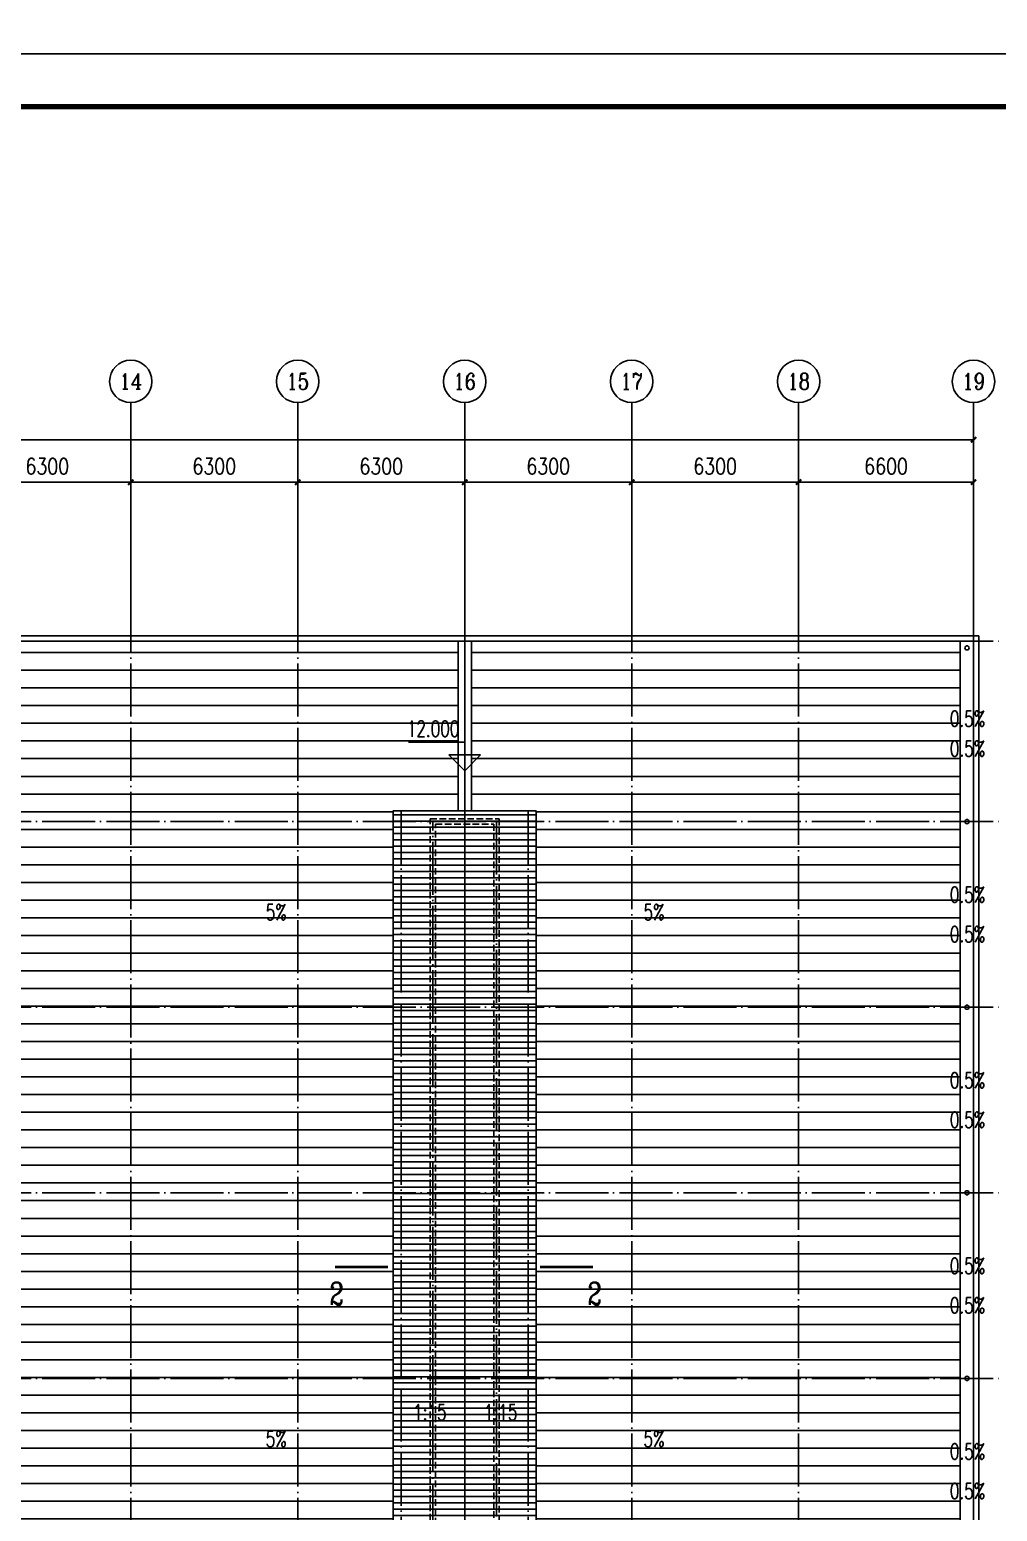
# Model space of a CAD drawing. Extents: x -21908402 to 2288787, y 79687 to 5079726.
# Drawn here: x 2198692 to 2235210, y 262318 to 318196 of the extents above; entities that cross this region are included whole.
import ezdxf
from ezdxf.enums import TextEntityAlignment as Align

# ---------------------------------------------------------------- set-up
doc = ezdxf.new("R2010")
doc.units = 0
doc.header["$LTSCALE"] = 1000
doc.linetypes.add('DASH', pattern=[0.35, 0.25, -0.1])
doc.linetypes.add('DOTE', pattern=[2.42, 2, -0.2, 0.02, -0.2])
doc.layers.get('0').update_dxf_attribs({"linetype": 'CONTINUOUS'})
doc.layers.get('DEFPOINTS').update_dxf_attribs({"linetype": 'CONTINUOUS'})
for name, color, linetype in [('AXIS', 3, 'CONTINUOUS'), ('AXIS_TEXT', 7, 'CONTINUOUS'), ('DIM_ELEV', 3, 'CONTINUOUS'), ('DIM_SYMB', 3, 'CONTINUOUS'), ('DOTE', 1, 'DOTE'), ('PUB_TEXT', 7, 'CONTINUOUS'), ('PUB_TITLE', 4, 'CONTINUOUS'), ('填充', 8, 'CONTINUOUS')]:
    doc.layers.add(name, color=color, linetype=linetype)
doc.styles.add('_TCH_AXIS', font='COMPLEX', dxfattribs={"bigfont": 'GBCBIG'})
doc.styles.add('_TCH_DIM', font='SIMPLEX', dxfattribs={"bigfont": 'GBCBIG'})
doc.styles.add('_TCH_LABEL', font='COMPLEX', dxfattribs={"bigfont": 'GBCBIG'})
doc.styles.add('COMPLEX', font='COMPLEX')
doc.styles.add('DIM_FONT', font='simplex.shx', dxfattribs={"width": 0.8})
doc.dimstyles.new('DIMN200', dxfattribs={"dimscale": 2, "dimtxt": 300, "dimasz": 100, "dimexe": 250, "dimexo": 300, "dimgap": 150, "dimtad": 1, "dimdec": 0, "dimzin": 0, "dimtxsty": 'DIM_FONT', "dimblk": 'ARCHTICK', "dimcen": 0.09, "dimclrt": 7, "dimazin": 3, "dimtfac": 1, "dimtdec": 0, "dimtix": 1, "dimtmove": 0, "dimatfit": 3, "dimtolj": 1, "dimtzin": 0})

# ---------------------------------------------------------------- blocks, each defined once
blk = doc.blocks.new('YS')
for centre in [(2120529, 294882), (2120529, 288330), (2120529, 281330), (2120529, 274330), (2120529, 267330)]:
    blk.add_circle(centre, 80)
at = {"layer": 'DIM_SYMB'}
for points in [[(2120562, 292716, 0, 0, 0), (2120562, 293907, 160, 0, 0), (2120562, 294507, 0, 0, 0)], [(2120562, 290576, 0, 0, 0), (2120562, 289304, 160, 0, 0), (2120562, 288704, 0, 0, 0)], [(2120562, 286083, 0, 0, 0), (2120562, 287355, 160, 0, 0), (2120562, 287955, 0, 0, 0)], [(2120562, 283576, 0, 0, 0), (2120562, 282304, 160, 0, 0), (2120562, 281704, 0, 0, 0)], [(2120562, 279083, 0, 0, 0), (2120562, 280355, 160, 0, 0), (2120562, 280955, 0, 0, 0)], [(2120562, 276576, 0, 0, 0), (2120562, 275304, 160, 0, 0), (2120562, 274704, 0, 0, 0)], [(2120562, 272083, 0, 0, 0), (2120562, 273355, 160, 0, 0), (2120562, 273955, 0, 0, 0)], [(2120562, 269576, 0, 0, 0), (2120562, 268304, 160, 0, 0), (2120562, 267704, 0, 0, 0)], [(2120562, 265083, 0, 0, 0), (2120562, 266355, 160, 0, 0), (2120562, 266955, 0, 0, 0)], [(2120562, 262576, 0, 0, 0), (2120562, 261304, 160, 0, 0), (2120562, 260704, 0, 0, 0)]]:
    blk.add_lwpolyline(points, format="xyseb", dxfattribs=at)
at = {"layer": 'PUB_TEXT', "style": '_TCH_DIM', "width": 0.705882}
for p in [(2119882, 291911), (2119882, 290786), (2119882, 285278), (2119882, 283786), (2119882, 278278), (2119882, 276786), (2119882, 271278), (2119882, 269786), (2119882, 264278), (2119882, 262786)]:
    blk.add_text('0.5%%%', height=595, dxfattribs=at).set_placement(p)
blk = doc.blocks.new('_ARCHTICK')
at = {"color": 0, "linetype": 'BYBLOCK', "const_width": 0.4}
blk.add_lwpolyline([(-0.5, -0.5), (0.5, 0.5)], dxfattribs=at)
blk = doc.blocks.new('*D538')
at = {"layer": 'AXIS', "color": 0}
for p, q in [((2196210, 296730), (2196210, 301630)), ((2202510, 296730), (2202510, 301630)), ((2196210, 301130), (2202510, 301130))]:
    blk.add_line(p, q, dxfattribs=at)
at = {"layer": 'DEFPOINTS', "color": 0}
for p in [(2202510, 301130), (2196210, 296130), (2202510, 296130)]:
    blk.add_point(p, dxfattribs=at)
at = {"layer": 'AXIS', "color": 0, "xscale": 200, "yscale": 200, "zscale": 200, "rotation": 180}
blk.add_blockref('_ARCHTICK', (2196210, 301130), dxfattribs=at)
at = {"layer": 'AXIS', "color": 0, "xscale": 200, "yscale": 200, "zscale": 200}
blk.add_blockref('_ARCHTICK', (2202510, 301130), dxfattribs=at)
at = {"layer": 'AXIS', "color": 7, "insert": (2199360, 301730), "char_height": 600, "attachment_point": 5, "style": 'DIM_FONT'}
blk.add_mtext('\\A1;6300', dxfattribs=at)
blk = doc.blocks.new('*D539')
at = {"layer": 'AXIS', "color": 0}
for p, q in [((2202510, 296730), (2202510, 301630)), ((2208810, 296730), (2208810, 301630)), ((2202510, 301130), (2208810, 301130))]:
    blk.add_line(p, q, dxfattribs=at)
at = {"layer": 'DEFPOINTS', "color": 0}
for p in [(2208810, 301130), (2202510, 296130), (2208810, 296130)]:
    blk.add_point(p, dxfattribs=at)
at = {"layer": 'AXIS', "color": 0, "xscale": 200, "yscale": 200, "zscale": 200, "rotation": 180}
blk.add_blockref('_ARCHTICK', (2202510, 301130), dxfattribs=at)
at = {"layer": 'AXIS', "color": 0, "xscale": 200, "yscale": 200, "zscale": 200}
blk.add_blockref('_ARCHTICK', (2208810, 301130), dxfattribs=at)
at = {"layer": 'AXIS', "color": 7, "insert": (2205660, 301730), "char_height": 600, "attachment_point": 5, "style": 'DIM_FONT'}
blk.add_mtext('\\A1;6300', dxfattribs=at)
blk = doc.blocks.new('*D540')
at = {"layer": 'AXIS', "color": 0}
for p, q in [((2208810, 296730), (2208810, 301630)), ((2215110, 296730), (2215110, 301630)), ((2208810, 301130), (2215110, 301130))]:
    blk.add_line(p, q, dxfattribs=at)
at = {"layer": 'DEFPOINTS', "color": 0}
for p in [(2215110, 301130), (2208810, 296130), (2215110, 296130)]:
    blk.add_point(p, dxfattribs=at)
at = {"layer": 'AXIS', "color": 0, "xscale": 200, "yscale": 200, "zscale": 200, "rotation": 180}
blk.add_blockref('_ARCHTICK', (2208810, 301130), dxfattribs=at)
at = {"layer": 'AXIS', "color": 0, "xscale": 200, "yscale": 200, "zscale": 200}
blk.add_blockref('_ARCHTICK', (2215110, 301130), dxfattribs=at)
at = {"layer": 'AXIS', "color": 7, "insert": (2211960, 301730), "char_height": 600, "attachment_point": 5, "style": 'DIM_FONT'}
blk.add_mtext('\\A1;6300', dxfattribs=at)
blk = doc.blocks.new('*D541')
at = {"layer": 'AXIS', "color": 0}
for p, q in [((2215110, 296730), (2215110, 301630)), ((2221410, 296730), (2221410, 301630)), ((2215110, 301130), (2221410, 301130))]:
    blk.add_line(p, q, dxfattribs=at)
at = {"layer": 'DEFPOINTS', "color": 0}
for p in [(2221410, 301130), (2215110, 296130), (2221410, 296130)]:
    blk.add_point(p, dxfattribs=at)
at = {"layer": 'AXIS', "color": 0, "xscale": 200, "yscale": 200, "zscale": 200, "rotation": 180}
blk.add_blockref('_ARCHTICK', (2215110, 301130), dxfattribs=at)
at = {"layer": 'AXIS', "color": 0, "xscale": 200, "yscale": 200, "zscale": 200}
blk.add_blockref('_ARCHTICK', (2221410, 301130), dxfattribs=at)
at = {"layer": 'AXIS', "color": 7, "insert": (2218260, 301730), "char_height": 600, "attachment_point": 5, "style": 'DIM_FONT'}
blk.add_mtext('\\A1;6300', dxfattribs=at)
blk = doc.blocks.new('*D542')
at = {"layer": 'AXIS', "color": 0}
for p, q in [((2221410, 296730), (2221410, 301630)), ((2227710, 296730), (2227710, 301630)), ((2221410, 301130), (2227710, 301130))]:
    blk.add_line(p, q, dxfattribs=at)
at = {"layer": 'DEFPOINTS', "color": 0}
for p in [(2227710, 301130), (2221410, 296130), (2227710, 296130)]:
    blk.add_point(p, dxfattribs=at)
at = {"layer": 'AXIS', "color": 0, "xscale": 200, "yscale": 200, "zscale": 200, "rotation": 180}
blk.add_blockref('_ARCHTICK', (2221410, 301130), dxfattribs=at)
at = {"layer": 'AXIS', "color": 0, "xscale": 200, "yscale": 200, "zscale": 200}
blk.add_blockref('_ARCHTICK', (2227710, 301130), dxfattribs=at)
at = {"layer": 'AXIS', "color": 7, "insert": (2224560, 301730), "char_height": 600, "attachment_point": 5, "style": 'DIM_FONT'}
blk.add_mtext('\\A1;6300', dxfattribs=at)
blk = doc.blocks.new('*D543')
at = {"layer": 'AXIS', "color": 0}
for p, q in [((2227710, 296730), (2227710, 301630)), ((2234310, 296730), (2234310, 301630)), ((2227710, 301130), (2234310, 301130))]:
    blk.add_line(p, q, dxfattribs=at)
at = {"layer": 'DEFPOINTS', "color": 0}
for p in [(2234310, 301130), (2227710, 296130), (2234310, 296130)]:
    blk.add_point(p, dxfattribs=at)
at = {"layer": 'AXIS', "color": 0, "xscale": 200, "yscale": 200, "zscale": 200, "rotation": 180}
blk.add_blockref('_ARCHTICK', (2227710, 301130), dxfattribs=at)
at = {"layer": 'AXIS', "color": 0, "xscale": 200, "yscale": 200, "zscale": 200}
blk.add_blockref('_ARCHTICK', (2234310, 301130), dxfattribs=at)
at = {"layer": 'AXIS', "color": 7, "insert": (2231010, 301730), "char_height": 600, "attachment_point": 5, "style": 'DIM_FONT'}
blk.add_mtext('\\A1;6600', dxfattribs=at)
blk = doc.blocks.new('*D544')
at = {"layer": 'AXIS', "color": 0}
for p, q in [((2120310, 296730), (2120310, 303230)), ((2234310, 296730), (2234310, 303230)), ((2120310, 302730), (2234310, 302730))]:
    blk.add_line(p, q, dxfattribs=at)
at = {"layer": 'DEFPOINTS', "color": 0}
for p in [(2234310, 302730), (2120310, 296130), (2234310, 296130)]:
    blk.add_point(p, dxfattribs=at)
at = {"layer": 'AXIS', "color": 0, "xscale": 200, "yscale": 200, "zscale": 200, "rotation": 180}
blk.add_blockref('_ARCHTICK', (2120310, 302730), dxfattribs=at)
at = {"layer": 'AXIS', "color": 0, "xscale": 200, "yscale": 200, "zscale": 200}
blk.add_blockref('_ARCHTICK', (2234310, 302730), dxfattribs=at)
at = {"layer": 'AXIS', "color": 7, "insert": (2177310, 303330), "char_height": 600, "attachment_point": 5, "style": 'DIM_FONT'}
blk.add_mtext('\\A1;114000', dxfattribs=at)
blk = doc.blocks.new('_AXISO')
blk.add_circle((0, 0), 0.5)
at = {"layer": 'AXIS_TEXT', "style": 'COMPLEX', "width": 1.041667}
blk.add_attdef('A', text='', height=0.56, dxfattribs=at).set_placement((-0.25, -0.28), (0.25, -0.28), align=Align.FIT)

msp = doc.modelspace()

# ---------------------------------------------------------------- hatches: boundary and pattern name
h = msp.add_hatch()
h.set_pattern_fill('ANSI31', color=250, scale=150, angle=-45, style=0)
h.set_pattern_definition([(360, (1965482.36, 2109532.02), (9e-14, 238.125), [])])
h.paths.add_polyline_path([(2217810, 288729.6), (2217810, 231929.6), (2212410, 231929.6), (2212410, 288729.6)])
at = {"layer": '填充'}
h = msp.add_hatch(dxfattribs=at)
h.set_pattern_fill('LINE', color=256, scale=700, style=0)
h.set_pattern_definition([(0, (0, 0), (0, 666.75), [])])
h.paths.add_polyline_path([(2174610, 288729.6), (2177060, 288729.6), (2177060, 295129.6), (2158810, 295129.6), (2158810, 225529.6), (2177060, 225529.6), (2177060, 231929.6), (2174610, 231929.6)])
h.paths.add_polyline_path([(2195810, 295129.6), (2177560, 295129.6), (2177560, 288729.6), (2180010, 288729.6), (2180010, 231929.6), (2177560, 231929.6), (2177560, 225529.6), (2195810, 225529.6)])
h.paths.add_polyline_path([(2212410, 288729.6), (2214860, 288729.6), (2214860, 295129.6), (2196610, 295129.6), (2196610, 225529.6), (2214860, 225529.6), (2214860, 231929.6), (2212410, 231929.6)])
h.paths.add_polyline_path([(2233810, 295129.6), (2215360, 295129.6), (2215360, 288729.6), (2217810, 288729.6), (2217810, 231929.6), (2215360, 231929.6), (2215360, 225529.6), (2233810, 225529.6)])
h.paths.add_polyline_path([(2157591.4, 228311.1), (2159248.9, 228311.1), (2159248.9, 229203.6), (2157591.4, 229203.6)], flags=9)
h.paths.add_polyline_path([(2157591.4, 234637.4), (2159248.9, 234637.4), (2159248.9, 235529.9), (2157591.4, 235529.9)], flags=9)
h.paths.add_polyline_path([(2157591.4, 229129.2), (2159248.9, 229129.2), (2159248.9, 230021.7), (2157591.4, 230021.7)], flags=9)
h.paths.add_polyline_path([(2157591.4, 241637.4), (2159248.9, 241637.4), (2159248.9, 242529.9), (2157591.4, 242529.9)], flags=9)
h.paths.add_polyline_path([(2157591.4, 236129.2), (2159248.9, 236129.2), (2159248.9, 237021.7), (2157591.4, 237021.7)], flags=9)
h.paths.add_polyline_path([(2157591.4, 248637.4), (2159248.9, 248637.4), (2159248.9, 249529.9), (2157591.4, 249529.9)], flags=9)
h.paths.add_polyline_path([(2157591.4, 243129.2), (2159248.9, 243129.2), (2159248.9, 244021.7), (2157591.4, 244021.7)], flags=9)
h.paths.add_polyline_path([(2157591.4, 255637.4), (2159248.9, 255637.4), (2159248.9, 256529.9), (2157591.4, 256529.9)], flags=9)
h.paths.add_polyline_path([(2157591.4, 250129.2), (2159248.9, 250129.2), (2159248.9, 251021.7), (2157591.4, 251021.7)], flags=9)
h.paths.add_polyline_path([(2157591.4, 262637.4), (2159248.9, 262637.4), (2159248.9, 263529.9), (2157591.4, 263529.9)], flags=9)
h.paths.add_polyline_path([(2157591.4, 257129.2), (2159248.9, 257129.2), (2159248.9, 258021.7), (2157591.4, 258021.7)], flags=9)
h.paths.add_polyline_path([(2157591.4, 269637.4), (2159248.9, 269637.4), (2159248.9, 270529.9), (2157591.4, 270529.9)], flags=9)
h.paths.add_polyline_path([(2157591.4, 264129.2), (2159248.9, 264129.2), (2159248.9, 265021.7), (2157591.4, 265021.7)], flags=9)
h.paths.add_polyline_path([(2157591.4, 276637.4), (2159248.9, 276637.4), (2159248.9, 277529.9), (2157591.4, 277529.9)], flags=9)
h.paths.add_polyline_path([(2157591.4, 271129.2), (2159248.9, 271129.2), (2159248.9, 272021.7), (2157591.4, 272021.7)], flags=9)
h.paths.add_polyline_path([(2157591.4, 283637.4), (2159248.9, 283637.4), (2159248.9, 284529.9), (2157591.4, 284529.9)], flags=9)
h.paths.add_polyline_path([(2157591.4, 278129.2), (2159248.9, 278129.2), (2159248.9, 279021.7), (2157591.4, 279021.7)], flags=9)
h.paths.add_polyline_path([(2157591.4, 290637.4), (2159248.9, 290637.4), (2159248.9, 291529.9), (2157591.4, 291529.9)], flags=9)
h.paths.add_polyline_path([(2157591.4, 285129.2), (2159248.9, 285129.2), (2159248.9, 286021.7), (2157591.4, 286021.7)], flags=9)
h.paths.add_polyline_path([(2157591.4, 291762.2), (2159248.9, 291762.2), (2159248.9, 292654.7), (2157591.4, 292654.7)], flags=9)
h.paths.add_polyline_path([(2195436.6, 228311.1), (2197094.1, 228311.1), (2197094.1, 229203.6), (2195436.6, 229203.6)], flags=9)
h.paths.add_polyline_path([(2195436.6, 234637.4), (2197094.1, 234637.4), (2197094.1, 235529.9), (2195436.6, 235529.9)], flags=9)
h.paths.add_polyline_path([(2195436.6, 229129.2), (2197094.1, 229129.2), (2197094.1, 230021.7), (2195436.6, 230021.7)], flags=9)
h.paths.add_polyline_path([(2195436.6, 241637.4), (2197094.1, 241637.4), (2197094.1, 242529.9), (2195436.6, 242529.9)], flags=9)
h.paths.add_polyline_path([(2195436.6, 236129.2), (2197094.1, 236129.2), (2197094.1, 237021.7), (2195436.6, 237021.7)], flags=9)
h.paths.add_polyline_path([(2195436.6, 248637.4), (2197094.1, 248637.4), (2197094.1, 249529.9), (2195436.6, 249529.9)], flags=9)
h.paths.add_polyline_path([(2195436.6, 243129.2), (2197094.1, 243129.2), (2197094.1, 244021.7), (2195436.6, 244021.7)], flags=9)
h.paths.add_polyline_path([(2195436.6, 255637.4), (2197094.1, 255637.4), (2197094.1, 256529.9), (2195436.6, 256529.9)], flags=9)
h.paths.add_polyline_path([(2195436.6, 250129.2), (2197094.1, 250129.2), (2197094.1, 251021.7), (2195436.6, 251021.7)], flags=9)
h.paths.add_polyline_path([(2195436.6, 262637.4), (2197094.1, 262637.4), (2197094.1, 263529.9), (2195436.6, 263529.9)], flags=9)
h.paths.add_polyline_path([(2195436.6, 257129.2), (2197094.1, 257129.2), (2197094.1, 258021.7), (2195436.6, 258021.7)], flags=9)
h.paths.add_polyline_path([(2195436.6, 269637.4), (2197094.1, 269637.4), (2197094.1, 270529.9), (2195436.6, 270529.9)], flags=9)
h.paths.add_polyline_path([(2195436.6, 264129.2), (2197094.1, 264129.2), (2197094.1, 265021.7), (2195436.6, 265021.7)], flags=9)
h.paths.add_polyline_path([(2195436.6, 276637.4), (2197094.1, 276637.4), (2197094.1, 277529.9), (2195436.6, 277529.9)], flags=9)
h.paths.add_polyline_path([(2195436.6, 271129.2), (2197094.1, 271129.2), (2197094.1, 272021.7), (2195436.6, 272021.7)], flags=9)
h.paths.add_polyline_path([(2195436.6, 283637.4), (2197094.1, 283637.4), (2197094.1, 284529.9), (2195436.6, 284529.9)], flags=9)
h.paths.add_polyline_path([(2195436.6, 278129.2), (2197094.1, 278129.2), (2197094.1, 279021.7), (2195436.6, 279021.7)], flags=9)
h.paths.add_polyline_path([(2195436.6, 290637.4), (2197094.1, 290637.4), (2197094.1, 291529.9), (2195436.6, 291529.9)], flags=9)
h.paths.add_polyline_path([(2195436.6, 285129.2), (2197094.1, 285129.2), (2197094.1, 286021.7), (2195436.6, 286021.7)], flags=9)
h.paths.add_polyline_path([(2195436.6, 291762.2), (2197094.1, 291762.2), (2197094.1, 292654.7), (2195436.6, 292654.7)], flags=9)
h.paths.add_polyline_path([(2233267, 228311.1), (2234924.5, 228311.1), (2234924.5, 229203.6), (2233267, 229203.6)], flags=9)
h.paths.add_polyline_path([(2233267, 234637.4), (2234924.5, 234637.4), (2234924.5, 235529.9), (2233267, 235529.9)], flags=9)
h.paths.add_polyline_path([(2233267, 229129.2), (2234924.5, 229129.2), (2234924.5, 230021.7), (2233267, 230021.7)], flags=9)
h.paths.add_polyline_path([(2233267, 241637.4), (2234924.5, 241637.4), (2234924.5, 242529.9), (2233267, 242529.9)], flags=9)
h.paths.add_polyline_path([(2233267, 236129.2), (2234924.5, 236129.2), (2234924.5, 237021.7), (2233267, 237021.7)], flags=9)
h.paths.add_polyline_path([(2233267, 248637.4), (2234924.5, 248637.4), (2234924.5, 249529.9), (2233267, 249529.9)], flags=9)
h.paths.add_polyline_path([(2233267, 243129.2), (2234924.5, 243129.2), (2234924.5, 244021.7), (2233267, 244021.7)], flags=9)
h.paths.add_polyline_path([(2233267, 255637.4), (2234924.5, 255637.4), (2234924.5, 256529.9), (2233267, 256529.9)], flags=9)
h.paths.add_polyline_path([(2233267, 250129.2), (2234924.5, 250129.2), (2234924.5, 251021.7), (2233267, 251021.7)], flags=9)
h.paths.add_polyline_path([(2233267, 262637.4), (2234924.5, 262637.4), (2234924.5, 263529.9), (2233267, 263529.9)], flags=9)
h.paths.add_polyline_path([(2233267, 257129.2), (2234924.5, 257129.2), (2234924.5, 258021.7), (2233267, 258021.7)], flags=9)
h.paths.add_polyline_path([(2233267, 269637.4), (2234924.5, 269637.4), (2234924.5, 270529.9), (2233267, 270529.9)], flags=9)
h.paths.add_polyline_path([(2233267, 264129.2), (2234924.5, 264129.2), (2234924.5, 265021.7), (2233267, 265021.7)], flags=9)
h.paths.add_polyline_path([(2233267, 276637.4), (2234924.5, 276637.4), (2234924.5, 277529.9), (2233267, 277529.9)], flags=9)
h.paths.add_polyline_path([(2233267, 271129.2), (2234924.5, 271129.2), (2234924.5, 272021.7), (2233267, 272021.7)], flags=9)
h.paths.add_polyline_path([(2233267, 283637.4), (2234924.5, 283637.4), (2234924.5, 284529.9), (2233267, 284529.9)], flags=9)
h.paths.add_polyline_path([(2233267, 278129.2), (2234924.5, 278129.2), (2234924.5, 279021.7), (2233267, 279021.7)], flags=9)
h.paths.add_polyline_path([(2233267, 290637.4), (2234924.5, 290637.4), (2234924.5, 291529.9), (2233267, 291529.9)], flags=9)
h.paths.add_polyline_path([(2233267, 285129.2), (2234924.5, 285129.2), (2234924.5, 286021.7), (2233267, 286021.7)], flags=9)
h.paths.add_polyline_path([(2233267, 291762.2), (2234924.5, 291762.2), (2234924.5, 292654.7), (2233267, 292654.7)], flags=9)

# ---------------------------------------------------------------- linework, layer by layer
for p, q in [((2120310, 295129.6), (2234310, 295129.6)), ((2233810, 295129.6), (2233810, 225529.6)), ((2234310, 295129.6), (2234310, 225529.6))]:
    msp.add_line(p, q)
for points in [[(2120110, 295329.6), (2234510, 295329.6), (2234510, 225329.6), (2120110, 225329.6)], [(2217810, 288729.6), (2217810, 231929.6), (2212410, 231929.6), (2212410, 288729.6)]]:
    msp.add_lwpolyline(points, close=True)
for points in [[(2214860, 295129.6), (2214860, 288729.6)], [(2215110, 295129.6), (2215110, 225529.6)], [(2215360, 295129.6), (2215360, 288729.6)]]:
    msp.add_lwpolyline(points)
at = {"layer": 'AXIS'}
for p, q in [((2202510, 296129.6), (2202510, 304129.6)), ((2208810, 296129.6), (2208810, 304129.6)), ((2215110, 296129.6), (2215110, 304129.6)), ((2221410, 296129.6), (2221410, 304129.6)), ((2227710, 296129.6), (2227710, 304129.6)), ((2234310, 296129.6), (2234310, 304129.6))]:
    msp.add_line(p, q, dxfattribs=at)
at = {"layer": 'DIM_ELEV'}
for p, q in [((2215110, 291322.4), (2212987.3, 291322.4)), ((2215110, 290245.8), (2215110, 291322.4)), ((2215110, 290245.8), (2214510, 290845.8)), ((2215710, 290845.8), (2214510, 290845.8)), ((2215110, 290245.8), (2215710, 290845.8))]:
    msp.add_line(p, q, dxfattribs=at)
at = {"layer": 'DIM_SYMB'}
for points in [[(2207392.2, 284914.2, 0, 0, 0), (2203151.4, 284914.2, 160, 0, 0), (2202551.4, 284914.2, 0, 0, 0)], [(2222827.9, 284914.2, 0, 0, 0), (2227068.6, 284914.2, 160, 0, 0), (2227668.6, 284914.2, 0, 0, 0)], [(2214475.2, 265601, 0, 0, 0), (2213675.7, 265601, 160, 0, 0), (2213075.7, 265601, 0, 0, 0)], [(2215744.9, 265601, 0, 0, 0), (2216544.4, 265601, 160, 0, 0), (2217144.4, 265601, 0, 0, 0)], [(2207392.2, 265047.9, 0, 0, 0), (2203151.4, 265047.9, 160, 0, 0), (2202551.4, 265047.9, 0, 0, 0)], [(2222827.9, 265047.9, 0, 0, 0), (2227068.6, 265047.9, 160, 0, 0), (2227668.6, 265047.9, 0, 0, 0)]]:
    msp.add_lwpolyline(points, format="xyseb", dxfattribs=at)
at = {"layer": 'DIM_SYMB', "const_width": 100}
for points in [[(2210220.4, 271528), (2212220.4, 271528)], [(2217955, 271528), (2219955, 271528)]]:
    msp.add_lwpolyline(points, dxfattribs=at)
at = {"layer": 'DOTE'}
for p, q in [((2202510, 224529.6), (2202510, 296129.6)), ((2208810, 224529.6), (2208810, 296129.6)), ((2215110, 224529.6), (2215110, 296129.6)), ((2221410, 224529.6), (2221410, 296129.6)), ((2227710, 224529.6), (2227710, 296129.6)), ((2234310, 224529.6), (2234310, 296129.6)), ((2119310, 295129.6), (2235310, 295129.6)), ((2212710, 288729.6), (2212710, 231929.6)), ((2217510, 288729.6), (2217510, 232198)), ((2119310, 288329.6), (2235310, 288329.6)), ((2119310, 281329.6), (2235310, 281329.6)), ((2119310, 274329.6), (2235310, 274329.6)), ((2119310, 267329.6), (2235310, 267329.6))]:
    msp.add_line(p, q, dxfattribs=at)
msp.add_lwpolyline([(2216310, 288329.6), (2216310, 232329.6), (2213910, 232329.6), (2213910, 288329.6)], close=True, dxfattribs=at)
at = {"layer": 'PUB_TITLE'}
for points in [[(2095686.8, 317287.5), (2263886.8, 317287.5), (2263886.8, 436087.5), (2095686.8, 436087.5)], [(2095686.8, 198487.5), (2263886.8, 198487.5), (2263886.8, 317287.5), (2095686.8, 317287.5)]]:
    msp.add_lwpolyline(points, close=True, dxfattribs=at)
at = {"layer": 'PUB_TITLE', "const_width": 200}
msp.add_lwpolyline([(2100686.8, 200487.5), (2261886.8, 200487.5), (2261886.8, 315287.5), (2100686.8, 315287.5)], close=True, dxfattribs=at)
at = {"layer": '填充', "color": 3, "linetype": 'DASH'}
for points in [[(2216410, 288429.6), (2216410, 232229.6), (2213810, 232229.6), (2213810, 288429.6)], [(2216210, 288229.6), (2216210, 232429.6), (2214010, 232429.6), (2214010, 288229.6)]]:
    msp.add_lwpolyline(points, close=True, dxfattribs=at)

# ---------------------------------------------------------------- block references
msp.add_blockref('YS', (113533.3, 0))
at = {"layer": 'AXIS'}
ref = msp.add_blockref('_AXISO', (2202510, 304929.6), dxfattribs=dict(at, xscale=1600, yscale=1600, zscale=1600))
ref.add_attrib('A', '14', dxfattribs={"layer": 'AXIS_TEXT', "height": 593.74, "style": '_TCH_AXIS'}).set_placement((2202071.8, 304632.7), (2202948.3, 304632.7), align=Align.FIT)
ref = msp.add_blockref('_AXISO', (2208810, 304929.6), dxfattribs=dict(at, xscale=1600, yscale=1600, zscale=1600))
ref.add_attrib('A', '15', dxfattribs={"layer": 'AXIS_TEXT', "height": 618.45, "style": '_TCH_AXIS'}).set_placement((2208383, 304620.3), (2209237.1, 304620.3), align=Align.FIT)
ref = msp.add_blockref('_AXISO', (2215110, 304929.6), dxfattribs=dict(at, xscale=1600, yscale=1600, zscale=1600))
ref.add_attrib('A', '16', dxfattribs={"layer": 'AXIS_TEXT', "height": 618.45, "style": '_TCH_AXIS'}).set_placement((2214683, 304620.3), (2215537.1, 304620.3), align=Align.FIT)
ref = msp.add_blockref('_AXISO', (2221410, 304929.6), dxfattribs=dict(at, xscale=1600, yscale=1600, zscale=1600))
ref.add_attrib('A', '17', dxfattribs={"layer": 'AXIS_TEXT', "height": 618.45, "style": '_TCH_AXIS'}).set_placement((2220983, 304620.3), (2221837.1, 304620.3), align=Align.FIT)
ref = msp.add_blockref('_AXISO', (2227710, 304929.6), dxfattribs=dict(at, xscale=1600, yscale=1600, zscale=1600))
ref.add_attrib('A', '18', dxfattribs={"layer": 'AXIS_TEXT', "height": 618.45, "style": '_TCH_AXIS'}).set_placement((2227283, 304620.3), (2228137.1, 304620.3), align=Align.FIT)
ref = msp.add_blockref('_AXISO', (2234310, 304929.6), dxfattribs=dict(at, xscale=1600, yscale=1600, zscale=1600))
ref.add_attrib('A', '19', dxfattribs={"layer": 'AXIS_TEXT', "height": 618.45, "style": '_TCH_AXIS'}).set_placement((2233883, 304620.3), (2234737.1, 304620.3), align=Align.FIT)

# ---------------------------------------------------------------- texts
at = {"layer": 'PUB_TEXT', "width": 0.705882}
for s, height, style, p in [('12.000', 595, '_TCH_DIM', (2212927.3, 291532.4)), ('5%', 595, '_TCH_DIM', (2207602.2, 284616.7)), ('5%', 595, '_TCH_DIM', (2221857.9, 284616.7)), ('2', 850, '_TCH_LABEL', (2210020.4, 270103)), ('2', 850, '_TCH_LABEL', (2219755, 270103)), ('1:15', 595, '_TCH_DIM', (2213165.4, 265758.5)), ('1:15', 595, '_TCH_DIM', (2215834.6, 265758.5)), ('5%', 595, '_TCH_DIM', (2207602.2, 264750.4)), ('5%', 595, '_TCH_DIM', (2221857.9, 264750.4))]:
    msp.add_text(s, height=height, dxfattribs=dict(at, style=style)).set_placement(p)

# ---------------------------------------------------------------- dimensions: what is measured, and where the dimension line sits
at = {"layer": 'AXIS'}
for p1, p2, distance, picture, middle in [((2120310, 296129.6), (2234310, 296129.6), 6600, '*D544', (2177310, 303329.6)), ((2196210, 296129.6), (2202510, 296129.6), 5000, '*D538', (2199360, 301729.6)), ((2202510, 296129.6), (2208810, 296129.6), 5000, '*D539', (2205660, 301729.6)), ((2208810, 296129.6), (2215110, 296129.6), 5000, '*D540', (2211960, 301729.6)), ((2215110, 296129.6), (2221410, 296129.6), 5000, '*D541', (2218260, 301729.6)), ((2221410, 296129.6), (2227710, 296129.6), 5000, '*D542', (2224560, 301729.6)), ((2227710, 296129.6), (2234310, 296129.6), 5000, '*D543', (2231010, 301729.6))]:
    dim = msp.add_aligned_dim(p1=p1, p2=p2, distance=distance, dimstyle='DIMN200', dxfattribs=at)
    dim.commit()
    dim.dimension.update_dxf_attribs({"geometry": picture, "text_midpoint": middle})

doc.saveas('drawing.dxf')
